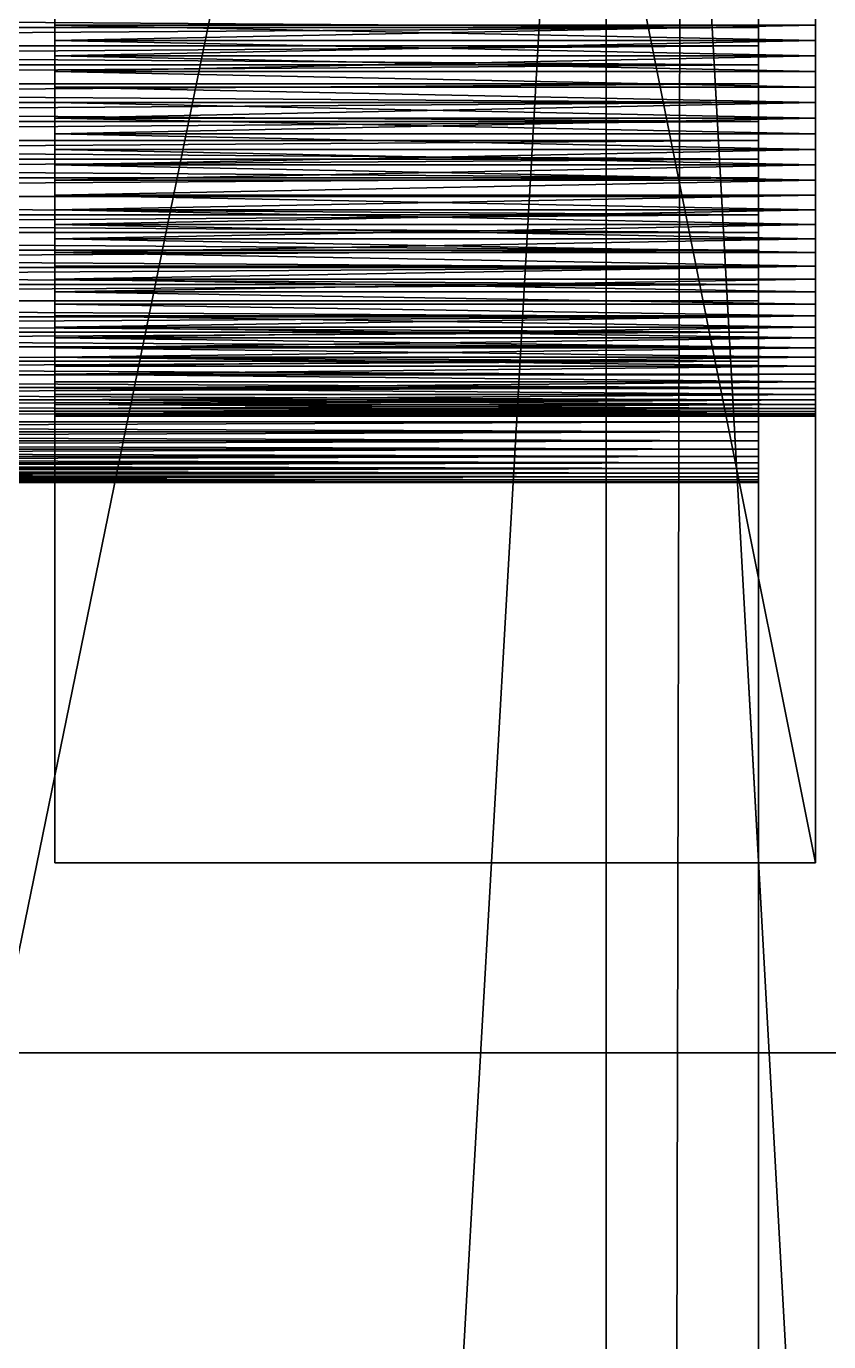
# Model space of a CAD drawing. Header units: millimetres. Extents: x 0 to 520, y -2 to 382.
# Drawn here: x 506.15 to 510.37, y 177.48 to 184.4 of the extents above; entities that cross this region are included whole.
import ezdxf

# ---------------------------------------------------------------- set-up
doc = ezdxf.new("R2010")
doc.units = ezdxf.units.MM

msp = doc.modelspace()

# ---------------------------------------------------------------- linework, layer by layer
at = {"layer": 'BRASS', "color": 52}
for points in [[(499.5, 359.5, 90), (520, 380, 90), (499.5, 20.5, 90)], [(499.5, 20.5, 90), (520, 380, 90), (520, 0, 90)], [(520, 380, 98), (510, 370, 98), (510, 10, 98)], [(520, 380, 98), (510, 10, 98), (520, 0, 98)], [(510, 370, 102.2), (509.2, 369.2, 102.2), (509.2, 10.8, 102.2)], [(510, 370, 102.2), (509.2, 10.8, 102.2), (510, 10, 102.2)], [(510, 10, 102.2), (510, 10, 98), (510, 370, 98)], [(510, 10, 102.2), (510, 370, 98), (510, 370, 102.2)], [(509.2, 369.2, 103), (10.8, 369.2, 103), (10.8, 10.8, 103)], [(509.2, 369.2, 103), (10.8, 10.8, 103), (509.2, 10.8, 103)], [(509.2, 10.8, 103), (509.2, 10.8, 102.2), (509.2, 369.2, 102.2)], [(509.2, 10.8, 103), (509.2, 369.2, 102.2), (509.2, 369.2, 103)], [(510.3, 180, 85), (510.3, 200, 85), (506.3, 200, 85)], [(506.3, 180, 85), (510.3, 180, 85), (506.3, 200, 85)], [(510.3, 200, 69), (510.3, 180, 69), (506.3, 200, 69)], [(510.3, 180, 69), (506.3, 180, 69), (506.3, 200, 69)], [(506.3, 200, 69), (506.3, 180, 69), (506.3, 184.3269, 70.3827)], [(506.3, 200, 69), (506.3, 184.3269, 70.3827), (506.3, 195.6731, 70.3827)], [(506.3, 200, 85), (506.3, 184.8604, 73.4079), (506.3, 180, 85)], [(510.3, 180, 69), (510.3, 200, 69), (510.3, 184.3269, 70.3827)], [(510.3, 184.3269, 70.3827), (510.3, 200, 69), (510.3, 195.6731, 70.3827)], [(510.3, 184.8604, 73.4079), (510.3, 200, 85), (510.3, 180, 85)], [(506.3, 195.6731, 70.3827), (506.3, 184.3269, 70.3827), (506.3, 184.4071, 70.401)], [(510.3, 184.3269, 70.3827), (510.3, 195.6731, 70.3827), (510.3, 184.4071, 70.401)], [(506.3, 180, 85), (506.3, 184.8604, 73.4079), (506.3, 184.7891, 73.4491)], [(510.3, 184.8604, 73.4079), (510.3, 180, 85), (510.3, 184.7891, 73.4491)], [(506.3, 180, 85), (506.3, 184.7891, 73.4491), (506.3, 184.7159, 73.4866)], [(510.3, 184.7891, 73.4491), (510.3, 180, 85), (510.3, 184.7159, 73.4866)], [(506.3, 180, 85), (506.3, 184.7159, 73.4866), (506.3, 184.6409, 73.5204)], [(510.3, 184.7159, 73.4866), (510.3, 180, 85), (510.3, 184.6409, 73.5204)], [(506.3, 180, 85), (506.3, 184.6409, 73.5204), (506.3, 184.5643, 73.5505)], [(510.3, 184.6409, 73.5204), (510.3, 180, 85), (510.3, 184.5643, 73.5505)], [(506.3, 180, 85), (506.3, 184.5643, 73.5505), (506.3, 184.4863, 73.5767)], [(510.3, 184.5643, 73.5505), (510.3, 180, 85), (510.3, 184.4863, 73.5767)], [(506.3, 180, 85), (506.3, 184.4863, 73.5767), (506.3, 184.4071, 73.599)], [(510.3, 184.4863, 73.5767), (510.3, 180, 85), (510.3, 184.4071, 73.599)], [(510.3, 184.3269, 73.6173), (506.3, 184.4071, 73.599), (510.3, 184.4071, 73.599)], [(506.3, 184.3269, 73.6173), (506.3, 184.4071, 73.599), (510.3, 184.3269, 73.6173)], [(510.3, 184.4071, 70.401), (506.3, 184.3269, 70.3827), (510.3, 184.3269, 70.3827)], [(506.3, 184.4071, 70.401), (506.3, 184.3269, 70.3827), (510.3, 184.4071, 70.401)], [(506.3, 180, 85), (506.3, 184.4071, 73.599), (506.3, 184.3269, 73.6173)], [(510.3, 184.4071, 73.599), (510.3, 180, 85), (510.3, 184.3269, 73.6173)], [(510.3, 184.2459, 73.6316), (506.3, 184.3269, 73.6173), (510.3, 184.3269, 73.6173)], [(506.3, 184.2459, 73.6316), (506.3, 184.3269, 73.6173), (510.3, 184.2459, 73.6316)], [(510.3, 184.3269, 70.3827), (506.3, 184.2459, 70.3684), (510.3, 184.2459, 70.3684)], [(506.3, 184.3269, 70.3827), (506.3, 184.2459, 70.3684), (510.3, 184.3269, 70.3827)], [(506.3, 184.3269, 70.3827), (506.3, 180, 69), (506.3, 184.2459, 70.3684)], [(506.3, 180, 85), (506.3, 184.3269, 73.6173), (506.3, 184.2459, 73.6316)], [(510.3, 180, 69), (510.3, 184.3269, 70.3827), (510.3, 184.2459, 70.3684)], [(510.3, 184.3269, 73.6173), (510.3, 180, 85), (510.3, 184.2459, 73.6316)], [(510.3, 184.1643, 73.6418), (506.3, 184.2459, 73.6316), (510.3, 184.2459, 73.6316)], [(506.3, 184.1643, 73.6418), (506.3, 184.2459, 73.6316), (510.3, 184.1643, 73.6418)], [(510.3, 184.2459, 70.3684), (506.3, 184.1643, 70.3582), (510.3, 184.1643, 70.3582)], [(506.3, 184.2459, 70.3684), (506.3, 184.1643, 70.3582), (510.3, 184.2459, 70.3684)], [(506.3, 184.2459, 70.3684), (506.3, 180, 69), (506.3, 184.1643, 70.3582)], [(506.3, 180, 85), (506.3, 184.2459, 73.6316), (506.3, 184.1643, 73.6418)], [(510.3, 180, 69), (510.3, 184.2459, 70.3684), (510.3, 184.1643, 70.3582)], [(510.3, 184.2459, 73.6316), (510.3, 180, 85), (510.3, 184.1643, 73.6418)], [(510.3, 184.0822, 73.6479), (506.3, 184.1643, 73.6418), (510.3, 184.1643, 73.6418)], [(506.3, 184.0822, 73.6479), (506.3, 184.1643, 73.6418), (510.3, 184.0822, 73.6479)], [(510.3, 184.1643, 70.3582), (506.3, 184.1643, 70.3582), (510.3, 184.0822, 70.3521)], [(506.3, 184.1643, 70.3582), (506.3, 184.0822, 70.3521), (510.3, 184.0822, 70.3521)], [(506.3, 184.1643, 70.3582), (506.3, 180, 69), (506.3, 184.0822, 70.3521)], [(506.3, 180, 85), (506.3, 184.1643, 73.6418), (506.3, 184.0822, 73.6479)], [(510.3, 180, 69), (510.3, 184.1643, 70.3582), (510.3, 184.0822, 70.3521)], [(510.3, 184.1643, 73.6418), (510.3, 180, 85), (510.3, 184.0822, 73.6479)], [(506.3, 184, 73.65), (506.3, 184.0822, 73.6479), (510.3, 184, 73.65)], [(510.3, 184, 73.65), (506.3, 184.0822, 73.6479), (510.3, 184.0822, 73.6479)], [(510.3, 184.0822, 70.3521), (506.3, 184.0822, 70.3521), (510.3, 184, 70.35)], [(506.3, 184.0822, 70.3521), (506.3, 184, 70.35), (510.3, 184, 70.35)], [(506.3, 184.0822, 70.3521), (506.3, 180, 69), (506.3, 184, 70.35)], [(506.3, 180, 85), (506.3, 184.0822, 73.6479), (506.3, 184, 73.65)], [(510.3, 180, 69), (510.3, 184.0822, 70.3521), (510.3, 184, 70.35)], [(510.3, 184.0822, 73.6479), (510.3, 180, 85), (510.3, 184, 73.65)], [(506.3, 184, 70.35), (506.3, 183.9178, 70.3521), (510.3, 184, 70.35)], [(510.3, 184, 70.35), (506.3, 183.9178, 70.3521), (510.3, 183.9178, 70.3521)], [(510.3, 183.9178, 73.6479), (506.3, 184, 73.65), (510.3, 184, 73.65)], [(506.3, 183.9178, 73.6479), (506.3, 184, 73.65), (510.3, 183.9178, 73.6479)], [(506.3, 184, 70.35), (506.3, 180, 69), (506.3, 183.9178, 70.3521)], [(506.3, 180, 85), (506.3, 184, 73.65), (506.3, 183.9178, 73.6479)], [(510.3, 180, 69), (510.3, 184, 70.35), (510.3, 183.9178, 70.3521)], [(510.3, 184, 73.65), (510.3, 180, 85), (510.3, 183.9178, 73.6479)], [(506.3, 183.9178, 70.3521), (506.3, 183.8357, 70.3582), (510.3, 183.9178, 70.3521)], [(510.3, 183.9178, 70.3521), (506.3, 183.8357, 70.3582), (510.3, 183.8357, 70.3582)], [(506.3, 183.8357, 73.6418), (506.3, 183.9178, 73.6479), (510.3, 183.8357, 73.6418)], [(510.3, 183.8357, 73.6418), (506.3, 183.9178, 73.6479), (510.3, 183.9178, 73.6479)], [(506.3, 183.9178, 70.3521), (506.3, 180, 69), (506.3, 183.8357, 70.3582)], [(506.3, 180, 85), (506.3, 183.9178, 73.6479), (506.3, 183.8357, 73.6418)], [(510.3, 180, 69), (510.3, 183.9178, 70.3521), (510.3, 183.8357, 70.3582)], [(510.3, 183.9178, 73.6479), (510.3, 180, 85), (510.3, 183.8357, 73.6418)], [(510.3, 183.8357, 70.3582), (506.3, 183.8357, 70.3582), (510.3, 183.7541, 70.3684)], [(506.3, 183.8357, 70.3582), (506.3, 183.7541, 70.3684), (510.3, 183.7541, 70.3684)], [(510.3, 183.7541, 73.6316), (506.3, 183.8357, 73.6418), (510.3, 183.8357, 73.6418)], [(506.3, 183.7541, 73.6316), (506.3, 183.8357, 73.6418), (510.3, 183.7541, 73.6316)], [(506.3, 183.8357, 70.3582), (506.3, 180, 69), (506.3, 183.7541, 70.3684)], [(506.3, 180, 85), (506.3, 183.8357, 73.6418), (506.3, 183.7541, 73.6316)], [(510.3, 180, 69), (510.3, 183.8357, 70.3582), (510.3, 183.7541, 70.3684)], [(510.3, 183.8357, 73.6418), (510.3, 180, 85), (510.3, 183.7541, 73.6316)], [(506.3, 183.7541, 70.3684), (506.3, 183.6731, 70.3827), (510.3, 183.7541, 70.3684)], [(510.3, 183.7541, 70.3684), (506.3, 183.6731, 70.3827), (510.3, 183.6731, 70.3827)], [(506.3, 183.6731, 73.6173), (506.3, 183.7541, 73.6316), (510.3, 183.6731, 73.6173)], [(510.3, 183.6731, 73.6173), (506.3, 183.7541, 73.6316), (510.3, 183.7541, 73.6316)], [(506.3, 183.7541, 70.3684), (506.3, 180, 69), (506.3, 183.6731, 70.3827)], [(506.3, 180, 85), (506.3, 183.7541, 73.6316), (506.3, 183.6731, 73.6173)], [(510.3, 180, 69), (510.3, 183.7541, 70.3684), (510.3, 183.6731, 70.3827)], [(510.3, 183.7541, 73.6316), (510.3, 180, 85), (510.3, 183.6731, 73.6173)], [(506.3, 183.6731, 70.3827), (506.3, 183.5929, 70.401), (510.3, 183.6731, 70.3827)], [(510.3, 183.6731, 70.3827), (506.3, 183.5929, 70.401), (510.3, 183.5929, 70.401)], [(506.3, 183.5929, 73.599), (506.3, 183.6731, 73.6173), (510.3, 183.5929, 73.599)], [(510.3, 183.5929, 73.599), (506.3, 183.6731, 73.6173), (510.3, 183.6731, 73.6173)], [(506.3, 183.6731, 70.3827), (506.3, 180, 69), (506.3, 183.5929, 70.401)], [(506.3, 180, 85), (506.3, 183.6731, 73.6173), (506.3, 183.5929, 73.599)], [(510.3, 180, 69), (510.3, 183.6731, 70.3827), (510.3, 183.5929, 70.401)], [(510.3, 183.6731, 73.6173), (510.3, 180, 85), (510.3, 183.5929, 73.599)], [(506.3, 183.5929, 70.401), (506.3, 183.5137, 70.4233), (510.3, 183.5929, 70.401)], [(510.3, 183.5929, 70.401), (506.3, 183.5137, 70.4233), (510.3, 183.5137, 70.4233)], [(510.3, 183.5137, 73.5767), (506.3, 183.5137, 73.5767), (510.3, 183.5929, 73.599)], [(506.3, 183.5137, 73.5767), (506.3, 183.5929, 73.599), (510.3, 183.5929, 73.599)], [(506.3, 183.5929, 70.401), (506.3, 180, 69), (506.3, 183.5137, 70.4233)], [(506.3, 180, 85), (506.3, 183.5929, 73.599), (506.3, 183.5137, 73.5767)], [(510.3, 180, 69), (510.3, 183.5929, 70.401), (510.3, 183.5137, 70.4233)], [(510.3, 183.5929, 73.599), (510.3, 180, 85), (510.3, 183.5137, 73.5767)], [(506.3, 183.5137, 70.4233), (506.3, 183.4357, 70.4495), (510.3, 183.5137, 70.4233)], [(510.3, 183.5137, 70.4233), (506.3, 183.4357, 70.4495), (510.3, 183.4357, 70.4495)], [(506.3, 183.4357, 73.5505), (506.3, 183.5137, 73.5767), (510.3, 183.4357, 73.5505)], [(510.3, 183.4357, 73.5505), (506.3, 183.5137, 73.5767), (510.3, 183.5137, 73.5767)], [(506.3, 183.5137, 70.4233), (506.3, 180, 69), (506.3, 183.4357, 70.4495)], [(506.3, 180, 85), (506.3, 183.5137, 73.5767), (506.3, 183.4357, 73.5505)], [(510.3, 180, 69), (510.3, 183.5137, 70.4233), (510.3, 183.4357, 70.4495)], [(510.3, 183.5137, 73.5767), (510.3, 180, 85), (510.3, 183.4357, 73.5505)], [(506.3, 183.4357, 70.4495), (506.3, 183.3591, 70.4796), (510.3, 183.4357, 70.4495)], [(510.3, 183.4357, 70.4495), (506.3, 183.3591, 70.4796), (510.3, 183.3591, 70.4796)], [(506.3, 183.3591, 73.5204), (506.3, 183.4357, 73.5505), (510.3, 183.3591, 73.5204)], [(510.3, 183.3591, 73.5204), (506.3, 183.4357, 73.5505), (510.3, 183.4357, 73.5505)], [(506.3, 183.4357, 70.4495), (506.3, 180, 69), (506.3, 183.3591, 70.4796)], [(506.3, 180, 85), (506.3, 183.4357, 73.5505), (506.3, 183.3591, 73.5204)], [(510.3, 180, 69), (510.3, 183.4357, 70.4495), (510.3, 183.3591, 70.4796)], [(510.3, 183.4357, 73.5505), (510.3, 180, 85), (510.3, 183.3591, 73.5204)], [(510.3, 183.3591, 70.4796), (506.3, 183.3591, 70.4796), (510.3, 183.2841, 70.5134)], [(506.3, 183.3591, 70.4796), (506.3, 183.2841, 70.5134), (510.3, 183.2841, 70.5134)], [(510.3, 183.2841, 73.4866), (506.3, 183.2841, 73.4866), (510.3, 183.3591, 73.5204)], [(506.3, 183.2841, 73.4866), (506.3, 183.3591, 73.5204), (510.3, 183.3591, 73.5204)], [(506.3, 183.3591, 70.4796), (506.3, 180, 69), (506.3, 183.2841, 70.5134)], [(506.3, 180, 85), (506.3, 183.3591, 73.5204), (506.3, 183.2841, 73.4866)], [(510.3, 180, 69), (510.3, 183.3591, 70.4796), (510.3, 183.2841, 70.5134)], [(510.3, 183.3591, 73.5204), (510.3, 180, 85), (510.3, 183.2841, 73.4866)], [(506.3, 183.2841, 70.5134), (506.3, 183.2109, 70.5509), (510.3, 183.2841, 70.5134)], [(510.3, 183.2841, 70.5134), (506.3, 183.2109, 70.5509), (510.3, 183.2109, 70.5509)], [(506.3, 183.2109, 73.4491), (506.3, 183.2841, 73.4866), (510.3, 183.2109, 73.4491)], [(510.3, 183.2109, 73.4491), (506.3, 183.2841, 73.4866), (510.3, 183.2841, 73.4866)], [(506.3, 183.2841, 70.5134), (506.3, 180, 69), (506.3, 183.2109, 70.5509)], [(506.3, 180, 85), (506.3, 183.2841, 73.4866), (506.3, 183.2109, 73.4491)], [(510.3, 180, 69), (510.3, 183.2841, 70.5134), (510.3, 183.2109, 70.5509)], [(510.3, 183.2841, 73.4866), (510.3, 180, 85), (510.3, 183.2109, 73.4491)], [(510.3, 183.2109, 70.5509), (506.3, 183.2109, 70.5509), (510.3, 183.1396, 70.5921)], [(506.3, 183.2109, 70.5509), (506.3, 183.1396, 70.5921), (510.3, 183.1396, 70.5921)], [(506.3, 183.1396, 73.4079), (506.3, 183.2109, 73.4491), (510.3, 183.1396, 73.4079)], [(510.3, 183.1396, 73.4079), (506.3, 183.2109, 73.4491), (510.3, 183.2109, 73.4491)], [(506.3, 183.2109, 70.5509), (506.3, 180, 69), (506.3, 183.1396, 70.5921)], [(506.3, 180, 85), (506.3, 183.2109, 73.4491), (506.3, 183.1396, 73.4079)], [(510.3, 180, 69), (510.3, 183.2109, 70.5509), (510.3, 183.1396, 70.5921)], [(510.3, 183.2109, 73.4491), (510.3, 180, 85), (510.3, 183.1396, 73.4079)], [(510.3, 183.1396, 70.5921), (506.3, 183.0705, 70.6367), (510.3, 183.0705, 70.6367)], [(506.3, 183.1396, 70.5921), (506.3, 183.0705, 70.6367), (510.3, 183.1396, 70.5921)], [(510.3, 183.0705, 73.3633), (506.3, 183.0705, 73.3633), (510.3, 183.1396, 73.4079)], [(506.3, 183.0705, 73.3633), (506.3, 183.1396, 73.4079), (510.3, 183.1396, 73.4079)], [(506.3, 183.1396, 70.5921), (506.3, 180, 69), (506.3, 183.0705, 70.6367)], [(506.3, 180, 85), (506.3, 183.1396, 73.4079), (506.3, 183.0705, 73.3633)], [(510.3, 180, 69), (510.3, 183.1396, 70.5921), (510.3, 183.0705, 70.6367)], [(510.3, 183.1396, 73.4079), (510.3, 180, 85), (510.3, 183.0705, 73.3633)], [(510.3, 183.0705, 70.6367), (506.3, 183.0037, 70.6847), (510.3, 183.0037, 70.6847)], [(506.3, 183.0705, 70.6367), (506.3, 183.0037, 70.6847), (510.3, 183.0705, 70.6367)], [(506.3, 183.0037, 73.3153), (506.3, 183.0705, 73.3633), (510.3, 183.0037, 73.3153)], [(510.3, 183.0037, 73.3153), (506.3, 183.0705, 73.3633), (510.3, 183.0705, 73.3633)], [(506.3, 183.0705, 70.6367), (506.3, 180, 69), (506.3, 183.0037, 70.6847)], [(506.3, 180, 85), (506.3, 183.0705, 73.3633), (506.3, 183.0037, 73.3153)], [(510.3, 180, 69), (510.3, 183.0705, 70.6367), (510.3, 183.0037, 70.6847)], [(510.3, 183.0705, 73.3633), (510.3, 180, 85), (510.3, 183.0037, 73.3153)], [(510.3, 183.0037, 70.6847), (506.3, 183.0037, 70.6847), (510.3, 182.9394, 70.736)], [(506.3, 183.0037, 70.6847), (506.3, 182.9394, 70.736), (510.3, 182.9394, 70.736)], [(506.3, 182.9394, 73.264), (506.3, 183.0037, 73.3153), (510.3, 182.9394, 73.264)], [(510.3, 182.9394, 73.264), (506.3, 183.0037, 73.3153), (510.3, 183.0037, 73.3153)], [(506.3, 183.0037, 70.6847), (506.3, 180, 69), (506.3, 182.9394, 70.736)], [(506.3, 180, 85), (506.3, 183.0037, 73.3153), (506.3, 182.9394, 73.264)], [(510.3, 180, 69), (510.3, 183.0037, 70.6847), (510.3, 182.9394, 70.736)], [(510.3, 183.0037, 73.3153), (510.3, 180, 85), (510.3, 182.9394, 73.264)], [(510.3, 182.9394, 70.736), (506.3, 182.9394, 70.736), (510.3, 182.8777, 70.7905)], [(506.3, 182.9394, 70.736), (506.3, 182.8777, 70.7905), (510.3, 182.8777, 70.7905)], [(506.3, 182.8777, 73.2095), (506.3, 182.9394, 73.264), (510.3, 182.8777, 73.2095)], [(510.3, 182.8777, 73.2095), (506.3, 182.9394, 73.264), (510.3, 182.9394, 73.264)], [(506.3, 182.9394, 70.736), (506.3, 180, 69), (506.3, 182.8777, 70.7905)], [(506.3, 180, 85), (506.3, 182.9394, 73.264), (506.3, 182.8777, 73.2095)], [(510.3, 180, 69), (510.3, 182.9394, 70.736), (510.3, 182.8777, 70.7905)], [(510.3, 182.9394, 73.264), (510.3, 180, 85), (510.3, 182.8777, 73.2095)], [(510.3, 182.8777, 70.7905), (506.3, 182.8188, 70.8479), (510.3, 182.8188, 70.8479)], [(506.3, 182.8777, 70.7905), (506.3, 182.8188, 70.8479), (510.3, 182.8777, 70.7905)], [(510.3, 182.8188, 73.1521), (506.3, 182.8777, 73.2095), (510.3, 182.8777, 73.2095)], [(506.3, 182.8188, 73.1521), (506.3, 182.8777, 73.2095), (510.3, 182.8188, 73.1521)], [(506.3, 182.8777, 70.7905), (506.3, 180, 69), (506.3, 182.8188, 70.8479)], [(506.3, 180, 85), (506.3, 182.8777, 73.2095), (506.3, 182.8188, 73.1521)], [(510.3, 180, 69), (510.3, 182.8777, 70.7905), (510.3, 182.8188, 70.8479)], [(510.3, 182.8777, 73.2095), (510.3, 180, 85), (510.3, 182.8188, 73.1521)], [(510.3, 182.8188, 70.8479), (506.3, 182.7629, 70.9082), (510.3, 182.7629, 70.9082)], [(506.3, 182.8188, 70.8479), (506.3, 182.7629, 70.9082), (510.3, 182.8188, 70.8479)], [(510.3, 182.7629, 73.0918), (506.3, 182.8188, 73.1521), (510.3, 182.8188, 73.1521)], [(506.3, 182.7629, 73.0918), (506.3, 182.8188, 73.1521), (510.3, 182.7629, 73.0918)], [(506.3, 182.7629, 70.9082), (506.3, 182.8188, 70.8479), (506.3, 180, 69)], [(506.3, 180, 85), (506.3, 182.8188, 73.1521), (506.3, 182.7629, 73.0918)], [(510.3, 182.8188, 70.8479), (510.3, 182.7629, 70.9082), (510.3, 180, 69)], [(510.3, 182.8188, 73.1521), (510.3, 180, 85), (510.3, 182.7629, 73.0918)], [(510.3, 182.7629, 70.9082), (506.3, 182.71, 70.9712), (510.3, 182.71, 70.9712)], [(506.3, 182.7629, 70.9082), (506.3, 182.71, 70.9712), (510.3, 182.7629, 70.9082)], [(510.3, 182.71, 73.0288), (506.3, 182.7629, 73.0918), (510.3, 182.7629, 73.0918)], [(506.3, 182.71, 73.0288), (506.3, 182.7629, 73.0918), (510.3, 182.71, 73.0288)], [(506.3, 182.71, 70.9712), (506.3, 182.7629, 70.9082), (506.3, 180, 69)], [(506.3, 180, 85), (506.3, 182.7629, 73.0918), (506.3, 182.71, 73.0288)], [(510.3, 182.7629, 70.9082), (510.3, 182.71, 70.9712), (510.3, 180, 69)], [(510.3, 182.7629, 73.0918), (510.3, 180, 85), (510.3, 182.71, 73.0288)], [(510.3, 182.71, 70.9712), (506.3, 182.6603, 71.0368), (510.3, 182.6603, 71.0368)], [(506.3, 182.71, 70.9712), (506.3, 182.6603, 71.0368), (510.3, 182.71, 70.9712)], [(510.3, 182.6603, 72.9632), (506.3, 182.71, 73.0288), (510.3, 182.71, 73.0288)], [(506.3, 182.6603, 72.9632), (506.3, 182.71, 73.0288), (510.3, 182.6603, 72.9632)], [(506.3, 182.6603, 71.0368), (506.3, 182.71, 70.9712), (506.3, 180, 69)], [(506.3, 180, 85), (506.3, 182.71, 73.0288), (506.3, 182.6603, 72.9632)], [(510.3, 182.6603, 71.0368), (506.3, 182.614, 71.1048), (510.3, 182.614, 71.1048)], [(506.3, 182.6603, 71.0368), (506.3, 182.614, 71.1048), (510.3, 182.6603, 71.0368)], [(510.3, 182.614, 72.8952), (506.3, 182.6603, 72.9632), (510.3, 182.6603, 72.9632)], [(506.3, 182.614, 72.8952), (506.3, 182.6603, 72.9632), (510.3, 182.614, 72.8952)], [(506.3, 182.614, 71.1048), (506.3, 182.6603, 71.0368), (506.3, 180, 69)], [(506.3, 180, 85), (506.3, 182.6603, 72.9632), (506.3, 182.614, 72.8952)], [(510.3, 182.71, 70.9712), (510.3, 182.6603, 71.0368), (510.3, 180, 69)], [(510.3, 182.71, 73.0288), (510.3, 180, 85), (510.3, 182.6603, 72.9632)], [(510.3, 182.6603, 71.0368), (510.3, 182.614, 71.1048), (510.3, 180, 69)], [(510.3, 182.6603, 72.9632), (510.3, 180, 85), (510.3, 182.614, 72.8952)], [(510.3, 182.614, 71.1048), (506.3, 182.5711, 71.175), (510.3, 182.5711, 71.175)], [(506.3, 182.614, 71.1048), (506.3, 182.5711, 71.175), (510.3, 182.614, 71.1048)], [(510.3, 182.5711, 72.825), (506.3, 182.5711, 72.825), (510.3, 182.614, 72.8952)], [(506.3, 182.5711, 72.825), (506.3, 182.614, 72.8952), (510.3, 182.614, 72.8952)], [(506.3, 182.5711, 71.175), (506.3, 182.614, 71.1048), (506.3, 180, 69)], [(506.3, 180, 85), (506.3, 182.614, 72.8952), (506.3, 182.5711, 72.825)], [(510.3, 182.614, 71.1048), (510.3, 182.5711, 71.175), (510.3, 180, 69)], [(510.3, 182.614, 72.8952), (510.3, 180, 85), (510.3, 182.5711, 72.825)], [(510.3, 182.5711, 71.175), (506.3, 182.5711, 71.175), (510.3, 182.5317, 71.2473)], [(506.3, 182.5711, 71.175), (506.3, 182.5317, 71.2473), (510.3, 182.5317, 71.2473)], [(510.3, 182.5317, 72.7527), (506.3, 182.5711, 72.825), (510.3, 182.5711, 72.825)], [(506.3, 182.5317, 72.7527), (506.3, 182.5711, 72.825), (510.3, 182.5317, 72.7527)], [(506.3, 182.5317, 71.2473), (506.3, 182.5711, 71.175), (506.3, 180, 69)], [(506.3, 180, 85), (506.3, 182.5711, 72.825), (506.3, 182.5317, 72.7527)], [(510.3, 182.5317, 71.2473), (506.3, 182.496, 71.3214), (510.3, 182.496, 71.3214)], [(506.3, 182.5317, 71.2473), (506.3, 182.496, 71.3214), (510.3, 182.5317, 71.2473)], [(510.3, 182.496, 72.6786), (506.3, 182.496, 72.6786), (510.3, 182.5317, 72.7527)], [(506.3, 182.496, 72.6786), (506.3, 182.5317, 72.7527), (510.3, 182.5317, 72.7527)], [(506.3, 182.496, 71.3214), (506.3, 182.5317, 71.2473), (506.3, 180, 69)], [(506.3, 180, 85), (506.3, 182.5317, 72.7527), (506.3, 182.496, 72.6786)], [(510.3, 182.5711, 71.175), (510.3, 182.5317, 71.2473), (510.3, 180, 69)], [(510.3, 182.5711, 72.825), (510.3, 180, 85), (510.3, 182.5317, 72.7527)], [(510.3, 182.5317, 71.2473), (510.3, 182.496, 71.3214), (510.3, 180, 69)], [(510.3, 182.5317, 72.7527), (510.3, 180, 85), (510.3, 182.496, 72.6786)], [(510.3, 182.496, 71.3214), (506.3, 182.496, 71.3214), (510.3, 182.4641, 71.3972)], [(506.3, 182.496, 71.3214), (506.3, 182.4641, 71.3972), (510.3, 182.4641, 71.3972)], [(510.3, 182.4641, 72.6028), (506.3, 182.496, 72.6786), (510.3, 182.496, 72.6786)], [(506.3, 182.4641, 72.6028), (506.3, 182.496, 72.6786), (510.3, 182.4641, 72.6028)], [(506.3, 182.4641, 71.3972), (506.3, 182.496, 71.3214), (506.3, 180, 69)], [(506.3, 182.496, 72.6786), (506.3, 182.4641, 72.6028), (506.3, 180, 69)], [(506.3, 180, 85), (506.3, 182.496, 72.6786), (506.3, 180, 69)], [(506.3, 182.4641, 71.3972), (506.3, 182.4359, 71.4745), (510.3, 182.4641, 71.3972)], [(510.3, 182.4641, 71.3972), (506.3, 182.4359, 71.4745), (510.3, 182.4359, 71.4745)], [(510.3, 182.4359, 72.5255), (506.3, 182.4359, 72.5255), (510.3, 182.4641, 72.6028)], [(506.3, 182.4359, 72.5255), (506.3, 182.4641, 72.6028), (510.3, 182.4641, 72.6028)], [(506.3, 182.4359, 71.4745), (506.3, 182.4641, 71.3972), (506.3, 180, 69)], [(506.3, 182.4641, 72.6028), (506.3, 182.4359, 72.5255), (506.3, 180, 69)], [(510.3, 182.496, 71.3214), (510.3, 182.4641, 71.3972), (510.3, 180, 69)], [(510.3, 182.4641, 72.6028), (510.3, 182.496, 72.6786), (510.3, 180, 69)], [(510.3, 182.496, 72.6786), (510.3, 180, 85), (510.3, 180, 69)], [(510.3, 182.4641, 71.3972), (510.3, 182.4359, 71.4745), (510.3, 180, 69)], [(510.3, 182.4359, 72.5255), (510.3, 182.4641, 72.6028), (510.3, 180, 69)], [(506.3, 182.4359, 71.4745), (506.3, 182.4117, 71.5531), (510.3, 182.4359, 71.4745)], [(510.3, 182.4359, 71.4745), (506.3, 182.4117, 71.5531), (510.3, 182.4117, 71.5531)], [(510.3, 182.4117, 72.4469), (506.3, 182.4359, 72.5255), (510.3, 182.4359, 72.5255)], [(506.3, 182.4117, 72.4469), (506.3, 182.4359, 72.5255), (510.3, 182.4117, 72.4469)], [(506.3, 182.4117, 71.5531), (506.3, 182.4359, 71.4745), (506.3, 180, 69)], [(506.3, 182.4359, 72.5255), (506.3, 182.4117, 72.4469), (506.3, 180, 69)], [(506.3, 182.4117, 71.5531), (506.3, 182.3914, 71.6328), (510.3, 182.4117, 71.5531)], [(510.3, 182.4117, 71.5531), (506.3, 182.3914, 71.6328), (510.3, 182.3914, 71.6328)], [(510.3, 182.3914, 72.3672), (506.3, 182.4117, 72.4469), (510.3, 182.4117, 72.4469)], [(506.3, 182.3914, 72.3672), (506.3, 182.4117, 72.4469), (510.3, 182.3914, 72.3672)], [(506.3, 182.3914, 71.6328), (506.3, 182.4117, 71.5531), (506.3, 180, 69)], [(506.3, 182.4117, 72.4469), (506.3, 182.3914, 72.3672), (506.3, 180, 69)], [(506.3, 182.3914, 71.6328), (506.3, 182.3751, 71.7135), (510.3, 182.3914, 71.6328)], [(510.3, 182.3914, 71.6328), (506.3, 182.3751, 71.7135), (510.3, 182.3751, 71.7135)], [(510.3, 182.3751, 72.2865), (506.3, 182.3751, 72.2865), (510.3, 182.3914, 72.3672)], [(506.3, 182.3751, 72.2865), (506.3, 182.3914, 72.3672), (510.3, 182.3914, 72.3672)], [(506.3, 182.3751, 71.7135), (506.3, 182.3914, 71.6328), (506.3, 180, 69)], [(506.3, 182.3914, 72.3672), (506.3, 182.3751, 72.2865), (506.3, 180, 69)], [(510.3, 182.4359, 71.4745), (510.3, 182.4117, 71.5531), (510.3, 180, 69)], [(510.3, 182.4117, 72.4469), (510.3, 182.4359, 72.5255), (510.3, 180, 69)], [(510.3, 182.4117, 71.5531), (510.3, 182.3914, 71.6328), (510.3, 180, 69)], [(510.3, 182.3914, 72.3672), (510.3, 182.4117, 72.4469), (510.3, 180, 69)], [(510.3, 182.3914, 71.6328), (510.3, 182.3751, 71.7135), (510.3, 180, 69)], [(510.3, 182.3751, 72.2865), (510.3, 182.3914, 72.3672), (510.3, 180, 69)], [(510.3, 182.3751, 71.7135), (506.3, 182.3628, 71.7948), (510.3, 182.3628, 71.7948)], [(506.3, 182.3751, 71.7135), (506.3, 182.3628, 71.7948), (510.3, 182.3751, 71.7135)], [(510.3, 182.3628, 72.2052), (506.3, 182.3751, 72.2865), (510.3, 182.3751, 72.2865)], [(506.3, 182.3628, 72.2052), (506.3, 182.3751, 72.2865), (510.3, 182.3628, 72.2052)], [(506.3, 182.3628, 71.7948), (506.3, 182.3751, 71.7135), (506.3, 180, 69)], [(506.3, 182.3751, 72.2865), (506.3, 182.3628, 72.2052), (506.3, 180, 69)], [(510.3, 182.3628, 71.7948), (506.3, 182.3546, 71.8767), (510.3, 182.3546, 71.8767)], [(506.3, 182.3628, 71.7948), (506.3, 182.3546, 71.8767), (510.3, 182.3628, 71.7948)], [(510.3, 182.3546, 72.1233), (506.3, 182.3628, 72.2052), (510.3, 182.3628, 72.2052)], [(506.3, 182.3546, 72.1233), (506.3, 182.3628, 72.2052), (510.3, 182.3546, 72.1233)], [(506.3, 182.3546, 71.8767), (506.3, 182.3628, 71.7948), (506.3, 180, 69)], [(506.3, 182.3628, 72.2052), (506.3, 182.3546, 72.1233), (506.3, 180, 69)], [(510.3, 182.3546, 71.8767), (506.3, 182.3505, 71.9589), (510.3, 182.3505, 71.9589)], [(506.3, 182.3546, 71.8767), (506.3, 182.3505, 71.9589), (510.3, 182.3546, 71.8767)], [(510.3, 182.3505, 72.0411), (506.3, 182.3546, 72.1233), (510.3, 182.3546, 72.1233)], [(506.3, 182.3505, 72.0411), (506.3, 182.3546, 72.1233), (510.3, 182.3505, 72.0411)], [(506.3, 182.3505, 71.9589), (506.3, 182.3546, 71.8767), (506.3, 180, 69)], [(506.3, 182.3546, 72.1233), (506.3, 182.3505, 72.0411), (506.3, 180, 69)], [(510.3, 182.3505, 71.9589), (506.3, 182.3505, 72.0411), (510.3, 182.3505, 72.0411)], [(506.3, 182.3505, 71.9589), (506.3, 182.3505, 72.0411), (510.3, 182.3505, 71.9589)], [(506.3, 182.3505, 72.0411), (506.3, 182.3505, 71.9589), (506.3, 180, 69)], [(510.3, 182.3751, 71.7135), (510.3, 182.3628, 71.7948), (510.3, 180, 69)], [(510.3, 182.3628, 72.2052), (510.3, 182.3751, 72.2865), (510.3, 180, 69)], [(510.3, 182.3628, 71.7948), (510.3, 182.3546, 71.8767), (510.3, 180, 69)], [(510.3, 182.3546, 72.1233), (510.3, 182.3628, 72.2052), (510.3, 180, 69)], [(510.3, 182.3546, 71.8767), (510.3, 182.3505, 71.9589), (510.3, 180, 69)], [(510.3, 182.3505, 72.0411), (510.3, 182.3546, 72.1233), (510.3, 180, 69)], [(510.3, 182.3505, 71.9589), (510.3, 182.3505, 72.0411), (510.3, 180, 69)], [(506.3, 180, 85), (506.3, 180, 69), (510.3, 180, 69)], [(506.3, 180, 85), (510.3, 180, 69), (510.3, 180, 85)]]:
    msp.add_3dface(points, dxfattribs=at)
at = {"layer": 'STEEL', "color": 8}
for points in [[(510, 184.4935, 70.0618), (510, 184.5895, 70.0889), (510, 184.3963, 70.0397)], [(510, 184.0997, 70.0025), (510, 184.5895, 70.0889), (510, 184, 70)], [(510, 184.3963, 70.0397), (510, 184.5895, 70.0889), (510, 184.0997, 70.0025)], [(510, 184, 70), (510, 184.5895, 73.9111), (510, 184.2981, 73.9777)], [(510, 184.5895, 70.0889), (510, 184.5895, 73.9111), (510, 184, 70)], [(510, 184.2981, 73.9777), (510, 184.5895, 73.9111), (510, 184.4935, 73.9382)], [(496, 184.4935, 73.9382), (510, 184.3963, 73.9603), (510, 184.4935, 73.9382)], [(496, 184.4935, 73.9382), (496, 184.3963, 73.9603), (510, 184.3963, 73.9603)], [(496, 184.3963, 70.0397), (510, 184.4935, 70.0618), (510, 184.3963, 70.0397)], [(496, 184.3963, 70.0397), (496, 184.4935, 70.0618), (510, 184.4935, 70.0618)], [(510, 184.2981, 73.9777), (510, 184.4935, 73.9382), (510, 184.3963, 73.9603)], [(496, 184.2981, 73.9777), (510, 184.2981, 73.9777), (510, 184.3963, 73.9603)], [(496, 184.3963, 73.9603), (496, 184.2981, 73.9777), (510, 184.3963, 73.9603)], [(496, 184.2981, 70.0223), (510, 184.3963, 70.0397), (510, 184.2981, 70.0223)], [(496, 184.2981, 70.0223), (496, 184.3963, 70.0397), (510, 184.3963, 70.0397)], [(510, 184.2981, 70.0223), (510, 184.3963, 70.0397), (510, 184.0997, 70.0025)], [(496, 184.1991, 73.9901), (510, 184.1991, 73.9901), (510, 184.2981, 73.9777)], [(496, 184.2981, 73.9777), (496, 184.1991, 73.9901), (510, 184.2981, 73.9777)], [(496, 184.2981, 70.0223), (510, 184.2981, 70.0223), (510, 184.1991, 70.0099)], [(496, 184.1991, 70.0099), (496, 184.2981, 70.0223), (510, 184.1991, 70.0099)], [(510, 184.1991, 70.0099), (510, 184.2981, 70.0223), (510, 184.0997, 70.0025)], [(510, 184.0997, 73.9975), (510, 184.2981, 73.9777), (510, 184.1991, 73.9901)], [(510, 183.4105, 70.0889), (510, 184.2981, 73.9777), (510, 184.0997, 73.9975)], [(510, 184, 70), (510, 184.2981, 73.9777), (510, 183.9003, 70.0025)], [(510, 183.9003, 70.0025), (510, 184.2981, 73.9777), (510, 183.8009, 70.0099)], [(510, 183.8009, 70.0099), (510, 184.2981, 73.9777), (510, 183.7019, 70.0223)], [(510, 183.7019, 70.0223), (510, 184.2981, 73.9777), (510, 183.6037, 70.0397)], [(510, 183.6037, 70.0397), (510, 184.2981, 73.9777), (510, 183.5065, 70.0618)], [(510, 183.5065, 70.0618), (510, 184.2981, 73.9777), (510, 183.4105, 70.0889)], [(496, 184.0997, 73.9975), (510, 184.0997, 73.9975), (510, 184.1991, 73.9901)], [(496, 184.1991, 73.9901), (496, 184.0997, 73.9975), (510, 184.1991, 73.9901)], [(496, 184.0997, 70.0025), (496, 184.1991, 70.0099), (510, 184.1991, 70.0099)], [(496, 184.0997, 70.0025), (510, 184.1991, 70.0099), (510, 184.0997, 70.0025)], [(496, 184.0997, 73.9975), (496, 184, 74), (510, 184, 74)], [(496, 184.0997, 73.9975), (510, 184, 74), (510, 184.0997, 73.9975)], [(496, 184, 70), (496, 184.0997, 70.0025), (510, 184.0997, 70.0025)], [(496, 184, 70), (510, 184.0997, 70.0025), (510, 184, 70)], [(510, 183.2231, 70.157), (510, 184.0997, 73.9975), (510, 183.8009, 73.9901)], [(510, 183.4105, 70.0889), (510, 184.0997, 73.9975), (510, 183.316, 70.1206)], [(510, 183.316, 70.1206), (510, 184.0997, 73.9975), (510, 183.2231, 70.157)], [(510, 183.8009, 73.9901), (510, 184.0997, 73.9975), (510, 184, 74)], [(496, 183.9003, 70.0025), (496, 184, 70), (510, 184, 70)], [(496, 183.9003, 70.0025), (510, 184, 70), (510, 183.9003, 70.0025)], [(496, 184, 74), (510, 183.9003, 73.9975), (510, 184, 74)], [(496, 184, 74), (496, 183.9003, 73.9975), (510, 183.9003, 73.9975)], [(510, 183.8009, 73.9901), (510, 184, 74), (510, 183.9003, 73.9975)], [(496, 183.8009, 70.0099), (496, 183.9003, 70.0025), (510, 183.9003, 70.0025)], [(496, 183.8009, 70.0099), (510, 183.9003, 70.0025), (510, 183.8009, 70.0099)], [(496, 183.8009, 73.9901), (510, 183.8009, 73.9901), (510, 183.9003, 73.9975)], [(496, 183.9003, 73.9975), (496, 183.8009, 73.9901), (510, 183.9003, 73.9975)], [(496, 183.7019, 70.0223), (496, 183.8009, 70.0099), (510, 183.8009, 70.0099)], [(496, 183.7019, 70.0223), (510, 183.8009, 70.0099), (510, 183.7019, 70.0223)], [(496, 183.8009, 73.9901), (510, 183.7019, 73.9777), (510, 183.8009, 73.9901)], [(496, 183.8009, 73.9901), (496, 183.7019, 73.9777), (510, 183.7019, 73.9777)], [(510, 182.9571, 73.7066), (510, 183.8009, 73.9901), (510, 183.316, 73.8794)], [(510, 182.5683, 70.6035), (510, 183.8009, 73.9901), (510, 182.9571, 73.7066)], [(510, 183.1322, 70.1981), (510, 183.8009, 73.9901), (510, 182.5683, 70.6035)], [(510, 183.316, 73.8794), (510, 183.8009, 73.9901), (510, 183.7019, 73.9777)], [(510, 183.2231, 70.157), (510, 183.8009, 73.9901), (510, 183.1322, 70.1981)], [(496, 183.6037, 70.0397), (496, 183.7019, 70.0223), (510, 183.7019, 70.0223)], [(496, 183.6037, 70.0397), (510, 183.7019, 70.0223), (510, 183.6037, 70.0397)], [(496, 183.7019, 73.9777), (496, 183.6037, 73.9603), (510, 183.6037, 73.9603)], [(496, 183.7019, 73.9777), (510, 183.6037, 73.9603), (510, 183.7019, 73.9777)], [(510, 183.316, 73.8794), (510, 183.7019, 73.9777), (510, 183.4105, 73.9111)], [(510, 183.4105, 73.9111), (510, 183.7019, 73.9777), (510, 183.5065, 73.9382)], [(510, 183.5065, 73.9382), (510, 183.7019, 73.9777), (510, 183.6037, 73.9603)], [(496, 183.5065, 70.0618), (496, 183.6037, 70.0397), (510, 183.6037, 70.0397)], [(496, 183.5065, 70.0618), (510, 183.6037, 70.0397), (510, 183.5065, 70.0618)], [(496, 183.5065, 73.9382), (510, 183.5065, 73.9382), (510, 183.6037, 73.9603)], [(496, 183.6037, 73.9603), (496, 183.5065, 73.9382), (510, 183.6037, 73.9603)], [(496, 183.5065, 70.0618), (510, 183.5065, 70.0618), (510, 183.4105, 70.0889)], [(496, 183.4105, 70.0889), (496, 183.5065, 70.0618), (510, 183.4105, 70.0889)], [(496, 183.5065, 73.9382), (496, 183.4105, 73.9111), (510, 183.4105, 73.9111)], [(496, 183.5065, 73.9382), (510, 183.4105, 73.9111), (510, 183.5065, 73.9382)], [(496, 183.316, 70.1206), (496, 183.4105, 70.0889), (510, 183.4105, 70.0889)], [(496, 183.316, 70.1206), (510, 183.4105, 70.0889), (510, 183.316, 70.1206)], [(496, 183.4105, 73.9111), (496, 183.316, 73.8794), (510, 183.316, 73.8794)], [(496, 183.4105, 73.9111), (510, 183.316, 73.8794), (510, 183.4105, 73.9111)], [(496, 183.316, 70.1206), (510, 183.316, 70.1206), (510, 183.2231, 70.157)], [(496, 183.2231, 70.157), (496, 183.316, 70.1206), (510, 183.2231, 70.157)], [(496, 183.316, 73.8794), (496, 183.2231, 73.843), (510, 183.2231, 73.843)], [(496, 183.316, 73.8794), (510, 183.2231, 73.843), (510, 183.316, 73.8794)], [(510, 182.9571, 73.7066), (510, 183.316, 73.8794), (510, 183.2231, 73.843)], [(496, 183.1322, 70.1981), (496, 183.2231, 70.157), (510, 183.2231, 70.157)], [(496, 183.1322, 70.1981), (510, 183.2231, 70.157), (510, 183.1322, 70.1981)], [(496, 183.2231, 73.843), (496, 183.1322, 73.8019), (510, 183.1322, 73.8019)], [(496, 183.2231, 73.843), (510, 183.1322, 73.8019), (510, 183.2231, 73.843)], [(510, 182.9571, 73.7066), (510, 183.2231, 73.843), (510, 183.1322, 73.8019)], [(496, 183.0435, 70.2436), (496, 183.1322, 70.1981), (510, 183.1322, 70.1981)], [(496, 183.0435, 70.2436), (510, 183.1322, 70.1981), (510, 183.0435, 70.2436)], [(496, 183.1322, 73.8019), (496, 183.0435, 73.7564), (510, 183.0435, 73.7564)], [(496, 183.1322, 73.8019), (510, 183.0435, 73.7564), (510, 183.1322, 73.8019)], [(510, 182.7924, 70.4057), (510, 183.1322, 70.1981), (510, 182.6397, 70.5339)], [(510, 183.0435, 70.2436), (510, 183.1322, 70.1981), (510, 182.9571, 70.2934)], [(510, 182.9571, 70.2934), (510, 183.1322, 70.1981), (510, 182.8734, 70.3475)], [(510, 182.8734, 70.3475), (510, 183.1322, 70.1981), (510, 182.7924, 70.4057)], [(510, 182.6397, 70.5339), (510, 183.1322, 70.1981), (510, 182.5683, 70.6035)], [(510, 182.9571, 73.7066), (510, 183.1322, 73.8019), (510, 183.0435, 73.7564)], [(496, 182.9571, 70.2934), (496, 183.0435, 70.2436), (510, 183.0435, 70.2436)], [(496, 182.9571, 70.2934), (510, 183.0435, 70.2436), (510, 182.9571, 70.2934)], [(496, 182.9571, 73.7066), (510, 182.9571, 73.7066), (510, 183.0435, 73.7564)], [(496, 183.0435, 73.7564), (496, 182.9571, 73.7066), (510, 183.0435, 73.7564)], [(496, 182.9571, 70.2934), (510, 182.9571, 70.2934), (510, 182.8734, 70.3475)], [(496, 182.8734, 70.3475), (496, 182.9571, 70.2934), (510, 182.8734, 70.3475)], [(496, 182.9571, 73.7066), (496, 182.8734, 73.6525), (510, 182.8734, 73.6525)], [(496, 182.9571, 73.7066), (510, 182.8734, 73.6525), (510, 182.9571, 73.7066)], [(510, 182.7924, 73.5943), (510, 182.9571, 73.7066), (510, 182.8734, 73.6525)], [(510, 182.5683, 70.6035), (510, 182.9571, 73.7066), (510, 182.4363, 70.753)], [(510, 182.2679, 71), (510, 182.9571, 73.7066), (510, 182.5004, 73.3234)], [(510, 182.4363, 70.753), (510, 182.9571, 73.7066), (510, 182.3761, 70.8325)], [(510, 182.3761, 70.8325), (510, 182.9571, 73.7066), (510, 182.3199, 70.9149)], [(510, 182.3199, 70.9149), (510, 182.9571, 73.7066), (510, 182.2679, 71)], [(510, 182.5004, 73.3234), (510, 182.9571, 73.7066), (510, 182.7924, 73.5943)], [(496, 182.7924, 70.4057), (510, 182.8734, 70.3475), (510, 182.7924, 70.4057)], [(496, 182.7924, 70.4057), (496, 182.8734, 70.3475), (510, 182.8734, 70.3475)], [(496, 182.8734, 73.6525), (496, 182.7924, 73.5943), (510, 182.7924, 73.5943)], [(496, 182.8734, 73.6525), (510, 182.7924, 73.5943), (510, 182.8734, 73.6525)], [(496, 182.7144, 70.4679), (510, 182.7924, 70.4057), (510, 182.7144, 70.4679)], [(496, 182.7144, 70.4679), (496, 182.7924, 70.4057), (510, 182.7924, 70.4057)], [(496, 182.7924, 73.5943), (496, 182.7144, 73.5321), (510, 182.7144, 73.5321)], [(496, 182.7924, 73.5943), (510, 182.7144, 73.5321), (510, 182.7924, 73.5943)], [(510, 182.7144, 70.4679), (510, 182.7924, 70.4057), (510, 182.6397, 70.5339)], [(510, 182.5004, 73.3234), (510, 182.7924, 73.5943), (510, 182.5683, 73.3965)], [(510, 182.5683, 73.3965), (510, 182.7924, 73.5943), (510, 182.7144, 73.5321)], [(496, 182.7144, 70.4679), (510, 182.7144, 70.4679), (510, 182.6397, 70.5339)], [(496, 182.6397, 70.5339), (496, 182.7144, 70.4679), (510, 182.6397, 70.5339)], [(496, 182.7144, 73.5321), (496, 182.6397, 73.4661), (510, 182.6397, 73.4661)], [(496, 182.7144, 73.5321), (510, 182.6397, 73.4661), (510, 182.7144, 73.5321)], [(510, 182.5683, 73.3965), (510, 182.7144, 73.5321), (510, 182.6397, 73.4661)], [(496, 182.6397, 70.5339), (510, 182.6397, 70.5339), (510, 182.5683, 70.6035)], [(496, 182.5683, 70.6035), (496, 182.6397, 70.5339), (510, 182.5683, 70.6035)], [(496, 182.5683, 73.3965), (510, 182.5683, 73.3965), (510, 182.6397, 73.4661)], [(496, 182.6397, 73.4661), (496, 182.5683, 73.3965), (510, 182.6397, 73.4661)], [(496, 182.5683, 70.6035), (510, 182.5683, 70.6035), (510, 182.5004, 70.6766)], [(496, 182.5004, 70.6766), (496, 182.5683, 70.6035), (510, 182.5004, 70.6766)], [(496, 182.5683, 73.3965), (510, 182.5004, 73.3234), (510, 182.5683, 73.3965)], [(496, 182.5683, 73.3965), (496, 182.5004, 73.3234), (510, 182.5004, 73.3234)], [(510, 182.5683, 70.6035), (510, 182.4363, 70.753), (510, 182.5004, 70.6766)], [(496, 182.4363, 70.753), (510, 182.5004, 70.6766), (510, 182.4363, 70.753)], [(496, 182.4363, 70.753), (496, 182.5004, 70.6766), (510, 182.5004, 70.6766)], [(496, 182.5004, 73.3234), (510, 182.4363, 73.247), (510, 182.5004, 73.3234)], [(496, 182.5004, 73.3234), (496, 182.4363, 73.247), (510, 182.4363, 73.247)], [(510, 182.2203, 72.9124), (510, 182.5004, 73.3234), (510, 182.4363, 73.247)], [(510, 182.0006, 72.0499), (510, 182.5004, 73.3234), (510, 182.2203, 72.9124)], [(510, 182.1041, 71.363), (510, 182.5004, 73.3234), (510, 182.0304, 71.6527)], [(510, 182.2679, 71), (510, 182.5004, 73.3234), (510, 182.2203, 71.0876)], [(510, 182.2203, 71.0876), (510, 182.5004, 73.3234), (510, 182.177, 71.1774)], [(510, 182.177, 71.1774), (510, 182.5004, 73.3234), (510, 182.1383, 71.2693)], [(510, 182.1383, 71.2693), (510, 182.5004, 73.3234), (510, 182.1041, 71.363)], [(510, 182.0155, 71.7513), (510, 182.5004, 73.3234), (510, 182.0006, 71.9501)], [(510, 182.0304, 71.6527), (510, 182.5004, 73.3234), (510, 182.0155, 71.7513)], [(510, 182.0006, 71.9501), (510, 182.5004, 73.3234), (510, 182.0006, 72.0499)], [(496, 182.3761, 70.8325), (510, 182.4363, 70.753), (510, 182.3761, 70.8325)], [(496, 182.3761, 70.8325), (496, 182.4363, 70.753), (510, 182.4363, 70.753)], [(496, 182.4363, 73.247), (510, 182.3761, 73.1675), (510, 182.4363, 73.247)], [(496, 182.4363, 73.247), (496, 182.3761, 73.1675), (510, 182.3761, 73.1675)], [(510, 182.3199, 73.0851), (510, 182.4363, 73.247), (510, 182.3761, 73.1675)], [(510, 182.2203, 72.9124), (510, 182.4363, 73.247), (510, 182.3199, 73.0851)], [(496, 182.3199, 70.9149), (510, 182.3761, 70.8325), (510, 182.3199, 70.9149)], [(496, 182.3199, 70.9149), (496, 182.3761, 70.8325), (510, 182.3761, 70.8325)], [(496, 182.3199, 73.0851), (510, 182.3199, 73.0851), (510, 182.3761, 73.1675)], [(496, 182.3761, 73.1675), (496, 182.3199, 73.0851), (510, 182.3761, 73.1675)], [(496, 182.2679, 71), (510, 182.3199, 70.9149), (510, 182.2679, 71)], [(496, 182.2679, 71), (496, 182.3199, 70.9149), (510, 182.3199, 70.9149)], [(496, 182.3199, 73.0851), (510, 182.2679, 73), (510, 182.3199, 73.0851)], [(496, 182.3199, 73.0851), (496, 182.2679, 73), (510, 182.2679, 73)], [(510, 182.2203, 72.9124), (510, 182.3199, 73.0851), (510, 182.2679, 73)], [(496, 182.2203, 71.0876), (510, 182.2679, 71), (510, 182.2203, 71.0876)], [(496, 182.2203, 71.0876), (496, 182.2679, 71), (510, 182.2679, 71)], [(496, 182.2679, 73), (510, 182.2203, 72.9124), (510, 182.2679, 73)], [(496, 182.2679, 73), (496, 182.2203, 72.9124), (510, 182.2203, 72.9124)], [(496, 182.177, 71.1774), (510, 182.2203, 71.0876), (510, 182.177, 71.1774)], [(496, 182.177, 71.1774), (496, 182.2203, 71.0876), (510, 182.2203, 71.0876)], [(496, 182.2203, 72.9124), (510, 182.177, 72.8226), (510, 182.2203, 72.9124)], [(496, 182.2203, 72.9124), (496, 182.177, 72.8226), (510, 182.177, 72.8226)], [(496, 182.177, 71.1774), (510, 182.177, 71.1774), (510, 182.1383, 71.2693)], [(496, 182.1383, 71.2693), (496, 182.177, 71.1774), (510, 182.1383, 71.2693)], [(496, 182.1383, 72.7307), (510, 182.1383, 72.7307), (510, 182.177, 72.8226)], [(496, 182.177, 72.8226), (496, 182.1383, 72.7307), (510, 182.177, 72.8226)], [(510, 182.0501, 72.445), (510, 182.2203, 72.9124), (510, 182.177, 72.8226)], [(510, 182.0006, 72.0499), (510, 182.2203, 72.9124), (510, 182.0056, 72.1495)], [(510, 182.0056, 72.1495), (510, 182.2203, 72.9124), (510, 182.0155, 72.2487)], [(510, 182.0155, 72.2487), (510, 182.2203, 72.9124), (510, 182.0304, 72.3473)], [(510, 182.0304, 72.3473), (510, 182.2203, 72.9124), (510, 182.0501, 72.445)], [(510, 182.0501, 72.445), (510, 182.177, 72.8226), (510, 182.1383, 72.7307)], [(496, 182.1041, 71.363), (496, 182.1383, 71.2693), (510, 182.1383, 71.2693)], [(496, 182.1041, 71.363), (510, 182.1383, 71.2693), (510, 182.1041, 71.363)], [(496, 182.1383, 72.7307), (510, 182.1041, 72.637), (510, 182.1383, 72.7307)], [(496, 182.1383, 72.7307), (496, 182.1041, 72.637), (510, 182.1041, 72.637)], [(496, 182.0748, 71.4583), (496, 182.1041, 71.363), (510, 182.1041, 71.363)], [(496, 182.0748, 71.4583), (510, 182.1041, 71.363), (510, 182.0748, 71.4583)], [(496, 182.1041, 72.637), (510, 182.0748, 72.5417), (510, 182.1041, 72.637)], [(496, 182.1041, 72.637), (496, 182.0748, 72.5417), (510, 182.0748, 72.5417)], [(510, 182.0748, 72.5417), (510, 182.1383, 72.7307), (510, 182.1041, 72.637)], [(510, 182.0501, 72.445), (510, 182.1383, 72.7307), (510, 182.0748, 72.5417)], [(510, 182.1041, 71.363), (510, 182.0304, 71.6527), (510, 182.0748, 71.4583)], [(496, 182.0501, 71.555), (496, 182.0748, 71.4583), (510, 182.0748, 71.4583)], [(496, 182.0501, 71.555), (510, 182.0748, 71.4583), (510, 182.0501, 71.555)], [(496, 182.0748, 72.5417), (510, 182.0501, 72.445), (510, 182.0748, 72.5417)], [(496, 182.0748, 72.5417), (496, 182.0501, 72.445), (510, 182.0501, 72.445)], [(496, 182.0304, 71.6527), (496, 182.0501, 71.555), (510, 182.0501, 71.555)], [(496, 182.0304, 71.6527), (510, 182.0501, 71.555), (510, 182.0304, 71.6527)], [(496, 182.0501, 72.445), (510, 182.0304, 72.3473), (510, 182.0501, 72.445)], [(496, 182.0501, 72.445), (496, 182.0304, 72.3473), (510, 182.0304, 72.3473)], [(496, 182.0155, 71.7513), (510, 182.0304, 71.6527), (510, 182.0155, 71.7513)], [(496, 182.0155, 71.7513), (496, 182.0304, 71.6527), (510, 182.0304, 71.6527)], [(496, 182.0304, 72.3473), (510, 182.0155, 72.2487), (510, 182.0304, 72.3473)], [(496, 182.0304, 72.3473), (496, 182.0155, 72.2487), (510, 182.0155, 72.2487)], [(510, 182.0748, 71.4583), (510, 182.0304, 71.6527), (510, 182.0501, 71.555)], [(496, 182.0155, 71.7513), (510, 182.0155, 71.7513), (510, 182.0056, 71.8505)], [(496, 182.0056, 71.8505), (496, 182.0155, 71.7513), (510, 182.0056, 71.8505)], [(496, 182.0155, 72.2487), (510, 182.0056, 72.1495), (510, 182.0155, 72.2487)], [(496, 182.0155, 72.2487), (496, 182.0056, 72.1495), (510, 182.0056, 72.1495)], [(496, 182.0006, 71.9501), (510, 182.0056, 71.8505), (510, 182.0006, 71.9501)], [(496, 182.0006, 71.9501), (496, 182.0056, 71.8505), (510, 182.0056, 71.8505)], [(496, 182.0056, 72.1495), (510, 182.0006, 72.0499), (510, 182.0056, 72.1495)], [(496, 182.0056, 72.1495), (496, 182.0006, 72.0499), (510, 182.0006, 72.0499)], [(496, 182.0006, 72.0499), (510, 182.0006, 71.9501), (510, 182.0006, 72.0499)], [(496, 182.0006, 72.0499), (496, 182.0006, 71.9501), (510, 182.0006, 71.9501)], [(510, 182.0155, 71.7513), (510, 182.0006, 71.9501), (510, 182.0056, 71.8505)]]:
    msp.add_3dface(points, dxfattribs=at)
at = {"layer": 'TEAK', "color": 34}
for points in [[(520, 380), (520, 0), (500, 360)], [(500, 360), (520, 0), (500, 20)], [(506, 179, 68.5), (510.5, 179, 68.5), (510.5, 201, 68.5)], [(506, 179, 68.5), (510.5, 201, 68.5), (506, 201, 68.5)], [(506, 81, 86), (510.5, 81, 86), (510.5, 179, 86)], [(506, 81, 86), (510.5, 179, 86), (506, 179, 86)], [(506, 179, 68.5), (506, 179, 86), (510.5, 179, 68.5)], [(510.5, 179, 68.5), (506, 179, 86), (510.5, 179, 86)]]:
    msp.add_3dface(points, dxfattribs=at)

doc.saveas('drawing.dxf')
